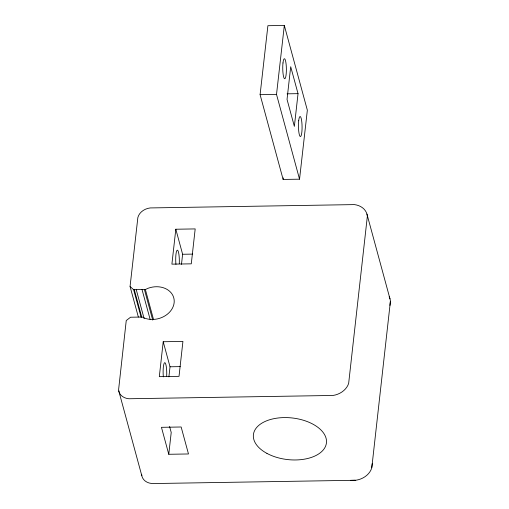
<?xml version="1.0" encoding="UTF-8"?>
<svg xmlns="http://www.w3.org/2000/svg" width="509" height="509" viewBox="0 0 509 509"><rect width="100%" height="100%" fill="white"/><g stroke="black" fill="none" stroke-linecap="round" stroke-linejoin="round"><path stroke-width="0.76" d="M372.244 463.661L371.685 468.121A17.7 14.195 -15.2 0 1 356.077 480.21L350.707 480.35M130.062 286.497L137.863 217.521A13.139 10.536 -15.2 0 1 150.244 207.933L354.41 204.599A17.713 14.201 -15.2 0 1 367.358 216.23L348.659 383.366A17.7 14.195 -15.2 0 1 333.051 395.455L128.892 398.751A13.139 10.536 -15.2 0 1 118.616 389.525L126.245 320.555L130.552 317.222L142.291 317.031L144.919 318.246A20.042 16.065 -15.2 0 0 174.135 302.779A20.042 16.065 -15.2 0 0 148.284 288.202L145.37 289.513L133.632 289.704L130.062 286.497L138.359 317.037M163.217 341.743L159.311 376.66L179.022 376.342L182.928 341.424L163.217 341.743L170.025 366.785L168.893 376.87M175.815 229.228L171.902 264.146L191.282 263.834L195.189 228.916L175.815 229.228L182.616 254.271L181.484 264.356M168.772 454.282L161.448 427.318L181.153 426.994L188.483 453.964L168.772 454.282L171.215 432.459L169.586 426.466M260.093 94.68L267.899 25.704L284.321 25.45L307.347 110.205L299.54 179.181L283.119 179.435L260.093 94.68L276.514 94.426L299.54 179.181M276.514 94.426L284.321 25.45M283.119 179.435L283.297 177.864M298.032 93.656L294.367 126.391L287.038 99.427L290.703 66.692L298.032 93.656L287.082 93.828M371.818 467.523L390.384 301.608M389.958 305.432L390.384 300.984A17.713 14.201 -15.2 0 0 389.162 296.785M182.616 254.271L192.695 254.106M170.025 366.785L180.269 366.614M355.352 480.273L153.635 483.55A13.139 10.536 -15.2 0 1 141.642 474.28M366.951 214.073L389.977 298.828M145.37 289.513L153.463 319.296M144.416 289.532L152.713 320.072M142.036 289.57L150.123 319.347M136.259 289.666L144.142 318.679M134.293 289.697L141.757 317.183M133.632 289.704L141.101 317.196M118.769 390.931L141.801 475.686M163.351 376.883A10.021 1.813 89.1 0 1 164.7 362.675A10.021 1.813 89.1 0 1 166.685 376.151M175.942 264.368A10.021 1.813 89.1 0 1 177.291 250.161A10.021 1.813 89.1 0 1 179.276 263.637M266.926 453.385A36.737 20.926 6.4 0 0 326.065 444.764A36.737 20.926 6.4 0 0 276.781 418.169A36.737 20.926 6.4 0 0 266.926 453.385M282.991 62.963A10.021 1.813 89.1 0 0 284.556 78.717A10.021 1.813 89.1 0 0 286.141 64.541A10.021 1.813 89.1 0 0 282.991 62.963M298.694 120.748A10.021 1.813 89.1 0 0 300.253 136.501A10.021 1.813 89.1 0 0 301.843 122.325A10.021 1.813 89.1 0 0 298.694 120.748"/></g></svg>
